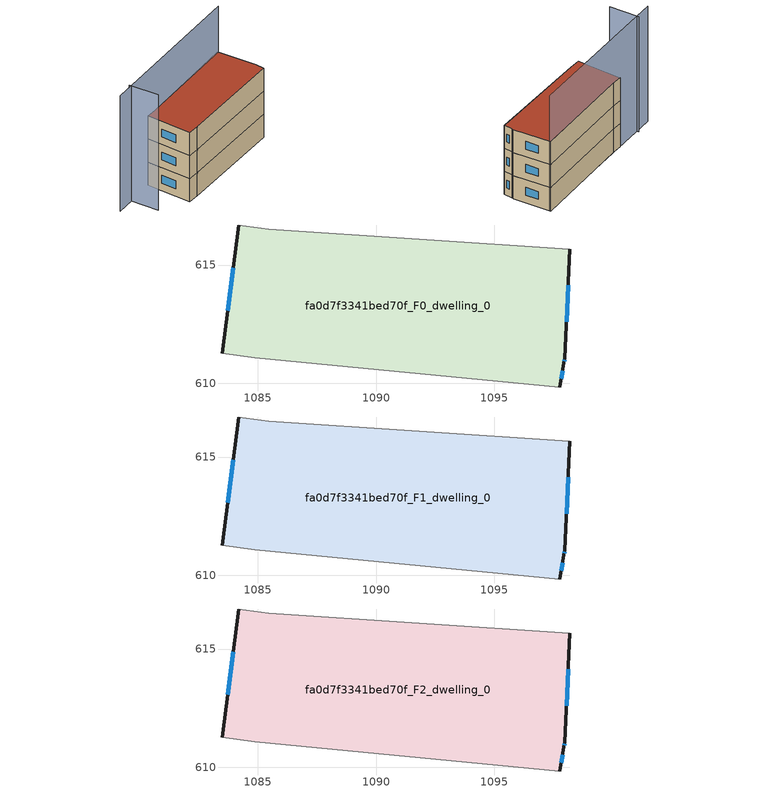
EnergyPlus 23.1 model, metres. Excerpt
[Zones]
fa0d7f3341bed70f_F0_dwelling_0
 floor ground (EU_floor_Construction): 1098.2,615.68 1098,611.06 1097.96,610.86 1097.78,609.84 1084.87,611.08 1083.49,611.26 1084.19,616.7 1085.45,616.53 z0
 wall outside (EU_wall_Construction): 1084.19,616.7 1083.49,611.26 / 1097.78,609.84 1097.96,610.86 1098,611.06 1098.2,615.68 z0:3
 wall adiabatic (EU_wall_Construction): 1083.49,611.26 1084.87,611.08 1097.78,609.84 / 1098.2,615.68 1085.45,616.53 1084.19,616.7 z0:3
 window (EU_Window_Construction): 1083.96,614.88 1083.72,613.07 / 1098.07,612.6 1098.13,614.14 / 1097.97,610.92 1097.99,610.99 / 1097.84,610.18 1097.9,610.52 z1:2
fa0d7f3341bed70f_F1_dwelling_0
 floor to fa0d7f3341bed70f_F0_dwelling_0 (EU_floor_Construction): 1098.2,615.68 1098,611.06 1097.96,610.86 1097.78,609.84 1084.87,611.08 1083.49,611.26 1084.19,616.7 1085.45,616.53 z3
 wall outside (EU_wall_Construction): 1084.19,616.7 1083.49,611.26 / 1097.78,609.84 1097.96,610.86 1098,611.06 1098.2,615.68 z3:6
 wall adiabatic (EU_wall_Construction): 1083.49,611.26 1084.87,611.08 1097.78,609.84 / 1098.2,615.68 1085.45,616.53 1084.19,616.7 z3:6
 window (EU_Window_Construction): 1083.96,614.88 1083.72,613.07 / 1098.07,612.6 1098.13,614.14 / 1097.97,610.92 1097.99,610.99 / 1097.84,610.18 1097.9,610.52 z4:5
fa0d7f3341bed70f_F2_dwelling_0
 floor to fa0d7f3341bed70f_F1_dwelling_0 (EU_floor_Construction): 1098.2,615.68 1098,611.06 1097.96,610.86 1097.78,609.84 1084.87,611.08 1083.49,611.26 1084.19,616.7 1085.45,616.53 z6
 wall outside (EU_wall_Construction): 1084.19,616.7 1083.49,611.26 / 1097.78,609.84 1097.96,610.86 1098,611.06 1098.2,615.68 z6:9
 wall adiabatic (EU_wall_Construction): 1083.49,611.26 1084.87,611.08 1097.78,609.84 / 1098.2,615.68 1085.45,616.53 1084.19,616.7 z6:9
 window (EU_Window_Construction): 1083.96,614.88 1083.72,613.07 / 1098.07,612.6 1098.13,614.14 / 1097.97,610.92 1097.99,610.99 / 1097.84,610.18 1097.9,610.52 z7:8
 roof outside (EU_roof_Construction): 1097.78,609.84 1097.96,610.86 1098,611.06 1098.2,615.68 1085.45,616.53 1084.19,616.7 1083.49,611.26 1084.87,611.08 z9
shading: 1080.75,617.11 1080.57,613.53 / 1098.19,615.55 1078.56,617.05 z0:15
[Building]
EU S2 Campaign: North Axis=0; Terrain=City; Solar Distribution=FullExterior
[Site:Location]
Bologna: Latitude=44.5; Longitude=11.25; Time Zone=1; Elevation=37
[SizingPeriod:WeatherFileDays]
AnnualSizingPeriod: Begin Month=1; Begin Day of Month=1; End Month=12; End Day of Month=31; Day of Week for Start Day=Monday; Use Weather File Daylight Saving Period=No; Use Weather File Rain and Snow Indicators=No
[MATERIAL]
EU_InternalMass_Material: Roughness=MediumRough; Thickness=0.1; Conductivity=1; Density=1800; Specific Heat=900; Thermal Absorptance=0.9; Solar Absorptance=0.7; Visible Absorptance=0.7
[MATERIAL:NOMASS] Roughness=MediumRough; Thermal Absorptance=0.9; Solar Absorptance=0.7; Visible Absorptance=0.7
Name | Thermal Resistance
EU_wall_NoMass | 0.937881
EU_roof_NoMass | 0.548572
EU_floor_NoMass | 0.71348
[WINDOWMATERIAL:SIMPLEGLAZINGSYSTEM]
EU_Window_SimpleGlazing: UFactor=4.25633; Solar Heat Gain Coefficient=0.85; Visible Transmittance=0.85
[CONSTRUCTION]
EU_wall_Construction: EU_wall_NoMass
EU_roof_Construction: EU_roof_NoMass
EU_floor_Construction: EU_floor_NoMass
EU_Window_Construction: EU_Window_SimpleGlazing
EU_InternalMass_Construction: EU_InternalMass_Material
[ZONE] Type=1; Multiplier=1; Ceiling Height=autocalculate; Volume=241.894; Floor Area=autocalculate; Part of Total Floor Area=Yes
fa0d7f3341bed70f_F0_dwelling_0; fa0d7f3341bed70f_F1_dwelling_0; fa0d7f3341bed70f_F2_dwelling_0
[INTERNALMASS] Construction=EU_InternalMass_Construction; Surface Area=80.6316
Name | Zone or ZoneList
fa0d7f3341bed70f_F0_dwelling_0_EU_InternalMass | fa0d7f3341bed70f_F0_dwelling_0
fa0d7f3341bed70f_F1_dwelling_0_EU_InternalMass | fa0d7f3341bed70f_F1_dwelling_0
fa0d7f3341bed70f_F2_dwelling_0_EU_InternalMass | fa0d7f3341bed70f_F2_dwelling_0
[OTHEREQUIPMENT] Fuel Type=Electricity; Design Level Calculation Method=Watts/Area; Power per Zone Floor Area=1; Fraction Latent=0; Fraction Radiant=0; Fraction Lost=0; Carbon Dioxide Generation Rate=0; EndUse Subcategory=EU_Step8_InternalGains
Name | Zone or ZoneList or Space or SpaceList | Schedule
EU_Step8_InternalGain_fa0d7f3341bed70f_F0_dwelling_0_f000 | fa0d7f3341bed70f_F0_dwelling_0 | EU_Step8_GainSchedule_fa0d7f3341bed70f_F0_dwelling_0_f000
EU_Step8_InternalGain_fa0d7f3341bed70f_F1_dwelling_0_f000 | fa0d7f3341bed70f_F1_dwelling_0 | EU_Step8_GainSchedule_fa0d7f3341bed70f_F1_dwelling_0_f000
EU_Step8_InternalGain_fa0d7f3341bed70f_F2_dwelling_0_f000 | fa0d7f3341bed70f_F2_dwelling_0 | EU_Step8_GainSchedule_fa0d7f3341bed70f_F2_dwelling_0_f000
[ZONEVENTILATION:DESIGNFLOWRATE] Schedule=EU_AlwaysOn; Design Flow Rate Calculation Method=AirChanges/Hour; Air Changes per Hour=0.687892; Ventilation Type=Natural; Fan Pressure Rise=0; Fan Total Efficiency=1; Constant Term Coefficient=1; Temperature Term Coefficient=0; Velocity Term Coefficient=0; Velocity Squared Term Coefficient=0; Minimum Indoor Temperature=-100; Maximum Indoor Temperature=100; Delta Temperature=-100; Minimum Outdoor Temperature=-100; Maximum Outdoor Temperature=100; Maximum Wind Speed=40
Name | Zone or ZoneList or Space or SpaceList
EU_ConstantAir_fa0d7f3341bed70f_F0_dwelling_0 | fa0d7f3341bed70f_F0_dwelling_0
EU_ConstantAir_fa0d7f3341bed70f_F1_dwelling_0 | fa0d7f3341bed70f_F1_dwelling_0
EU_ConstantAir_fa0d7f3341bed70f_F2_dwelling_0 | fa0d7f3341bed70f_F2_dwelling_0
[HVACTEMPLATE:THERMOSTAT] Constant Heating Setpoint=20; Constant Cooling Setpoint=50
EU_HeatOnly_fa0d7f3341bed70f_F0_dwelling_0; EU_HeatOnly_fa0d7f3341bed70f_F1_dwelling_0; EU_HeatOnly_fa0d7f3341bed70f_F2_dwelling_0
[HVACTEMPLATE:ZONE:IDEALLOADSAIRSYSTEM] System Availability Schedule=EU_AlwaysOn; Maximum Heating Supply Air Temperature=50; Minimum Cooling Supply Air Temperature=13; Maximum Heating Supply Air Humidity Ratio=0.0156; Minimum Cooling Supply Air Humidity Ratio=0.0077; Heating Limit=NoLimit; Cooling Limit=NoLimit; Heating Availability Schedule=EU_AlwaysOn; Cooling Availability Schedule=EU_CoolingOff; Dehumidification Control Type=ConstantSensibleHeatRatio; Cooling Sensible Heat Ratio=0.7; Dehumidification Setpoint=60; Humidification Control Type=None; Humidification Setpoint=30; Outdoor Air Method=None; Outdoor Air Flow Rate per Person=0.00944; Outdoor Air Flow Rate per Zone Floor Area=0; Outdoor Air Flow Rate per Zone=0; Demand Controlled Ventilation Type=None; Outdoor Air Economizer Type=NoEconomizer; Heat Recovery Type=None; Sensible Heat Recovery Effectiveness=0.7; Latent Heat Recovery Effectiveness=0.65
Name | Template Thermostat
fa0d7f3341bed70f_F0_dwelling_0 | EU_HeatOnly_fa0d7f3341bed70f_F0_dwelling_0
fa0d7f3341bed70f_F1_dwelling_0 | EU_HeatOnly_fa0d7f3341bed70f_F1_dwelling_0
fa0d7f3341bed70f_F2_dwelling_0 | EU_HeatOnly_fa0d7f3341bed70f_F2_dwelling_0
[SIZING:ZONE] Zone Cooling Design Supply Air Temperature Input Method=SupplyAirTemperature; Zone Cooling Design Supply Air Temperature=13; Zone Heating Design Supply Air Temperature Input Method=SupplyAirTemperature; Zone Heating Design Supply Air Temperature=50; Zone Cooling Design Supply Air Humidity Ratio=0.008; Zone Heating Design Supply Air Humidity Ratio=0.008; Cooling Design Air Flow Method=DesignDay; Cooling Design Air Flow Rate=0; Cooling Minimum Air Flow per Zone Floor Area=0.000762; Cooling Minimum Air Flow=0; Cooling Minimum Air Flow Fraction=0.2; Heating Design Air Flow Method=DesignDay; Heating Design Air Flow Rate=0; Heating Maximum Air Flow per Zone Floor Area=0.002032; Heating Maximum Air Flow=0.141576; Heating Maximum Air Flow Fraction=0.3; Account for Dedicated Outdoor Air System=No; Dedicated Outdoor Air System Control Strategy=NeutralSupplyAir; Dedicated Outdoor Air Low Setpoint Temperature for Design=autosize; Dedicated Outdoor Air High Setpoint Temperature for Design=autosize; Zone Load Sizing Method=Sensible Load Only No Latent Load; Zone Latent Cooling Design Supply Air Humidity Ratio Input Method=HumidityRatioDifference; Zone Cooling Design Supply Air Humidity Ratio Difference=0.005; Zone Latent Heating Design Supply Air Humidity Ratio Input Method=HumidityRatioDifference; Zone Humidification Design Supply Air Humidity Ratio Difference=0.005
fa0d7f3341bed70f_F0_dwelling_0; fa0d7f3341bed70f_F1_dwelling_0; fa0d7f3341bed70f_F2_dwelling_0
[SCHEDULE:CONSTANT]
Name | Hourly Value
EU_AlwaysOn | 1
EU_CoolingOff | 0
[SCHEDULE:FILE] Column Number=1; Rows to Skip at Top=0; Number of Hours of Data=8760; Column Separator=Comma; Interpolate to Timestep=No; Minutes per Item=60; Adjust Schedule for Daylight Savings=Yes
Name | File
EU_Step8_GainSchedule_fa0d7f3341bed70f_F0_dwelling_0_f000 | ../../schedules/fa0d7f3341bed70f/fa0d7f3341bed70f_F0_dwelling_0_f000_gain.csv
EU_Step8_GainSchedule_fa0d7f3341bed70f_F1_dwelling_0_f000 | ../../schedules/fa0d7f3341bed70f/fa0d7f3341bed70f_F1_dwelling_0_f000_gain.csv
EU_Step8_GainSchedule_fa0d7f3341bed70f_F2_dwelling_0_f000 | ../../schedules/fa0d7f3341bed70f/fa0d7f3341bed70f_F2_dwelling_0_f000_gain.csv
